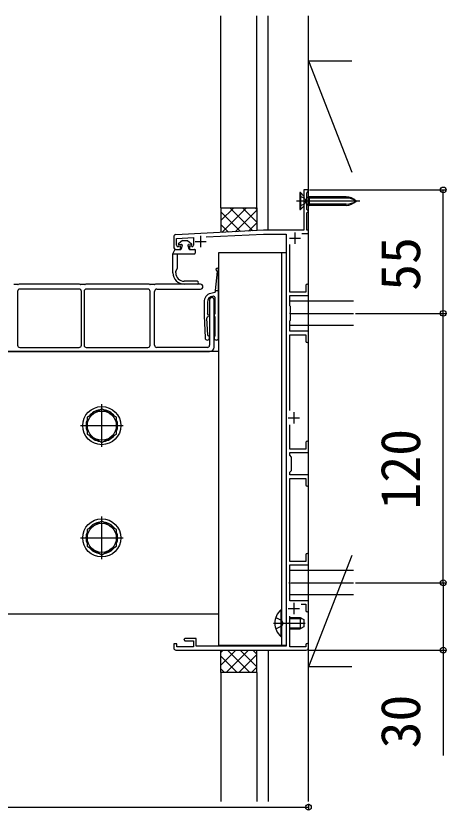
# Model space of a CAD drawing. Units: millimetres, scale not verified. Extents: x -1050 to 1050, y -1570 to 1561.
# Drawn here: x 105.3 to 296.8, y 203.2 to 557 of the extents above; entities that cross this region are included whole.
import ezdxf
from ezdxf.enums import TextEntityAlignment as Align

# ---------------------------------------------------------------- set-up
doc = ezdxf.new("R2010")
doc.units = ezdxf.units.MM
doc.header["$LTSCALE"] = 8
for name, color, linetype in [('0-3_YKK_11', 7, 'Continuous'), ('0-4_YKK_12', 2, 'Continuous'), ('0-5_YKK_13', 4, 'Continuous'), ('0-6_YKK_D', 6, 'Continuous'), ('0-8_YSS_K', 3, 'Continuous')]:
    doc.layers.add(name, color=color, linetype=linetype)
doc.styles.add('ＭＳ ゴシック', font='')
doc.styles.get('ＭＳ ゴシック').set_extended_font_data('MS Gothic')

msp = doc.modelspace()

# ---------------------------------------------------------------- linework, layer by layer
at = {"layer": '0-3_YKK_11'}
for p, q in [((229.503, 460.497), (229.503, 455.497)), ((175.503, 458.546), (175.503, 453.997)), ((185.003, 456.497), (190.003, 456.497)), ((187.503, 458.997), (187.503, 453.997)), ((227.003, 457.997), (232.003, 457.997)), ((229.003, 380.497), (229.003, 375.497)), ((226.503, 377.997), (231.503, 377.997)), ((229.003, 295.497), (229.003, 290.497)), ((226.503, 292.997), (231.503, 292.997)), ((235.503, 275.497), (235.503, 276.897)), ((176.503, 274.497), (234.503, 274.497))]:
    msp.add_line(p, q, dxfattribs=at)
for points in [[(232.562, 459.997), (235.503, 459.997), (235.503, 461.497), (234.703, 461.497), (234.703, 469.197), (235.003, 469.497), (235.503, 469.997), (235.003, 470.497), (234.703, 470.797), (234.703, 478.197), (235.003, 478.497), (235.503, 478.997), (235.003, 479.497), (233.503, 479.497), (233.503, 474.955), (233.623, 474.772), (233.623, 474.222), (233.503, 474.039), (233.503, 461.497), (215.503, 461.497), (176.453, 459.544)], [(189.888, 458.514), (215.546, 459.797), (225.503, 459.797), (225.503, 404.955), (225.623, 404.772), (225.623, 404.222), (225.503, 404.039), (225.503, 334.955), (225.623, 334.772), (225.623, 334.222), (225.503, 334.039), (225.503, 316.955), (225.623, 316.772), (225.623, 316.222), (225.503, 316.039), (225.503, 296.955), (225.623, 296.772), (225.623, 296.222), (225.503, 296.039), (225.503, 276.197), (185.503, 276.197), (185.503, 279.697), (180.503, 279.697), (180.003, 279.197), (180.503, 278.697), (184.303, 278.697), (184.303, 275.997), (176.903, 275.997), (176.903, 277.297), (175.503, 277.297), (175.503, 275.497)], [(176.803, 454.797), (176.803, 457.86), (184.303, 458.235), (184.303, 454.797)], [(176.503, 452.997), (178.503, 452.997), (178.503, 454.5), (177.575, 454.222)], [(183.555, 454.215), (182.503, 454.483), (182.503, 452.997), (185.203, 452.997)], [(234.303, 436.897), (234.303, 433.997), (227.203, 433.997), (227.203, 455.125)], [(235.503, 412.097), (235.503, 416.497), (227.203, 416.497), (227.203, 421.197), (227.503, 421.497), (227.503, 424.039), (227.383, 424.222), (227.383, 424.772), (227.503, 424.955), (227.503, 427.497), (227.203, 427.797), (227.203, 432.497), (235.503, 432.497), (235.503, 436.897)], [(227.203, 381.159), (227.203, 414.997), (234.303, 414.997), (234.303, 412.097)], [(234.303, 366.897), (234.303, 363.997), (227.203, 363.997), (227.203, 374.835)], [(235.503, 348.097), (235.503, 352.497), (227.203, 352.497), (227.203, 353.697), (228.003, 354.497), (228.003, 357.039), (227.883, 357.222), (227.883, 357.772), (228.003, 357.955), (228.003, 360.497), (227.203, 361.297), (227.203, 362.497), (235.503, 362.497), (235.503, 366.897)], [(234.303, 316.897), (234.303, 313.997), (227.203, 313.997), (227.203, 350.997), (234.303, 350.997), (234.303, 348.097)], [(235.503, 292.097), (235.503, 296.497), (227.203, 296.497), (227.203, 304.039), (227.083, 304.222), (227.083, 304.772), (227.203, 304.955), (227.203, 312.497), (235.503, 312.497), (235.503, 316.897)], [(232.276, 294.997), (234.303, 294.997), (234.303, 292.097)], [(234.303, 276.897), (234.303, 275.997), (227.203, 275.997), (227.203, 286.039), (227.083, 286.222), (227.083, 286.772), (227.203, 286.955), (227.203, 289.64)]]:
    msp.add_lwpolyline(points, dxfattribs=at)
for centre, radius, start, end in [((176.503, 458.546), 1, 92.86241, 180), ((176.503, 453.997), 1, 180.00001, 269.99999), ((177.403, 454.797), 0.6, 179.99999, 286.64594), ((183.703, 454.797), 0.6, 255.7557, 359.99999), ((234.903, 436.897), 0.6, 90.00001, 179.99999), ((234.903, 436.897), 0.6, 0.00001, 89.99999), ((234.903, 412.097), 0.6, 180.00001, 269.99999), ((234.903, 412.097), 0.6, 270.00001, 359.99999), ((234.903, 366.897), 0.6, 90.00001, 179.99999), ((234.903, 366.897), 0.6, 0.00001, 89.99999), ((234.903, 348.097), 0.6, 180.00001, 269.99999), ((234.903, 348.097), 0.6, 270.00001, 359.99999), ((234.903, 316.897), 0.6, 90.00001, 179.99999), ((234.903, 316.897), 0.6, 0.00001, 89.99999), ((234.903, 292.097), 0.6, 180.00001, 269.99999), ((234.903, 292.097), 0.6, 270.00001, 359.99999), ((234.903, 276.897), 0.6, 90.00001, 179.99999), ((234.903, 276.897), 0.6, 0.00001, 89.99999), ((176.503, 275.497), 1, 180.00001, 269.99999), ((234.503, 275.497), 1, 270.00001, 359.99999)]:
    msp.add_arc(centre, radius, start, end, dxfattribs=at)
at = {"layer": '0-4_YKK_12'}
for p, q in [((195.503, 407.495), (-269.497, 407.495)), ((195.503, 290.495), (-269.497, 290.495))]:
    msp.add_line(p, q, dxfattribs=at)
at = {"layer": '0-5_YKK_13'}
for p, q in [((233.503, 476.747), (231.953, 478.297)), ((231.953, 478.297), (231.953, 470.697)), ((258.302, 474.497), (230.193, 474.497)), ((233.919, 475.642), (231.703, 476.747)), ((233.919, 475.642), (234.528, 474.497)), ((233.919, 473.352), (234.528, 474.497)), ((234.703, 476.21), (235.741, 476.397)), ((235.741, 475.822), (234.703, 476.076)), ((252.322, 476.397), (235.741, 476.397)), ((235.741, 476.397), (235.741, 472.597)), ((252.322, 475.822), (235.741, 475.822)), ((233.919, 473.352), (231.703, 472.247)), ((231.703, 470.697), (231.953, 470.697)), ((233.503, 472.247), (231.953, 470.697)), ((235.741, 473.172), (234.703, 472.918)), ((234.703, 472.783), (235.741, 472.597)), ((252.322, 473.172), (235.741, 473.172)), ((252.322, 472.597), (235.741, 472.597)), ((179.403, 456.997), (177.637, 455.434)), ((179.403, 456.997), (177.637, 455.434)), ((179.403, 456.997), (181.703, 456.997)), ((181.703, 456.997), (183.469, 455.434)), ((175.12, 450.997), (175.986, 452.853)), ((176.212, 452.997), (178.612, 452.997)), ((178.958, 455.141), (177.834, 454.999)), ((179.285, 454.764), (178.853, 453.181)), ((181.821, 454.764), (182.253, 453.181)), ((182.148, 455.141), (183.272, 454.999)), ((182.494, 452.997), (184.803, 452.997)), ((175.12, 442.497), (175.12, 450.997)), ((177.12, 450.997), (177.12, 444.489)), ((182.293, 450.997), (184.803, 450.997)), ((185.053, 452.747), (185.053, 451.247)), ((195.503, 451.497), (195.503, 276.497)), ((225.503, 451.497), (195.503, 451.497)), ((223.503, 451.497), (223.503, 276.497)), ((225.503, 451.497), (225.503, 276.497)), ((176.42, 442.497), (176.42, 443.116)), ((176.461, 443.266), (177.08, 444.339)), ((194.876, 443.142), (194.003, 434.611)), ((195.503, 413.611), (195.503, 444.012)), ((185.964, 438.797), (180.12, 438.797)), ((106.18, 437.347), (104.326, 437.347)), ((106.683, 437.476), (106.323, 437.368)), ((133.43, 437.497), (106.826, 437.497)), ((133.403, 435.297), (107.003, 435.297)), ((133.933, 437.368), (133.573, 437.476)), ((135.93, 437.347), (134.076, 437.347)), ((136.433, 437.476), (136.073, 437.368)), ((164.43, 437.497), (136.576, 437.497)), ((164.003, 435.297), (136.603, 435.297)), ((164.933, 437.368), (164.573, 437.476)), ((166.93, 437.347), (165.076, 437.347)), ((167.433, 437.476), (167.073, 437.368)), ((187.403, 437.497), (167.576, 437.497)), ((168.003, 435.297), (187.403, 435.297)), ((185.964, 437.497), (180.12, 437.497)), ((106.003, 434.297), (106.003, 410.297)), ((134.403, 410.297), (134.403, 434.297)), ((135.603, 434.297), (135.603, 410.297)), ((165.003, 410.297), (165.003, 434.297)), ((167.003, 410.297), (167.003, 434.297)), ((193.781, 433.851), (191.968, 433.366)), ((192.356, 431.957), (192.744, 432.061)), ((194.003, 434.611), (195.503, 434.611)), ((194.003, 434.611), (194.003, 434.141)), ((189.003, 429.502), (189.003, 423.611)), ((190.503, 429.542), (190.503, 424.586)), ((191.503, 430.497), (191.503, 410.297)), ((193.503, 409.497), (193.503, 430.497)), ((194.003, 424.586), (194.003, 431.095)), ((189.003, 423.611), (189.504, 413.561)), ((190.643, 414.82), (190.264, 422.423)), ((194.003, 414.586), (194.003, 422.636)), ((227.503, 424.497), (255.503, 424.497)), ((-4.997, 407.497), (191.503, 407.497)), ((107.003, 409.297), (133.403, 409.297)), ((136.603, 409.297), (164.003, 409.297)), ((190.503, 409.297), (168.003, 409.297)), ((143.503, 364.995), (143.503, 383.995)), ((134.003, 374.495), (153.003, 374.495)), ((143.503, 314.995), (143.503, 333.995)), ((134.003, 324.495), (153.003, 324.495)), ((227.503, 304.497), (255.503, 304.497)), ((223.255, 292.397), (223.503, 292.397)), ((223.255, 292.397), (223.255, 280.597)), ((223.503, 280.597), (223.503, 292.397)), ((220.92, 288.997), (223.638, 287.642)), ((224.247, 286.497), (223.638, 287.642)), ((227.203, 288.997), (231.803, 288.997)), ((227.203, 288.564), (232.723, 288.564)), ((231.803, 288.997), (233.503, 288.197)), ((231.803, 288.997), (231.803, 283.997)), ((233.503, 288.197), (233.503, 284.797)), ((220.003, 286.497), (234.003, 286.497)), ((220.92, 283.997), (223.638, 285.352)), ((224.247, 286.497), (223.638, 285.352)), ((227.203, 284.43), (232.723, 284.43)), ((227.203, 283.997), (231.803, 283.997)), ((233.503, 284.797), (231.803, 283.997)), ((223.255, 280.597), (223.503, 280.597)), ((225.503, 276.497), (195.503, 276.497))]:
    msp.add_line(p, q, dxfattribs=at)
for points in [[(231.953, 478.297), (231.703, 478.297), (231.703, 470.697)], [(175.12, 450.997), (177.327, 450.997), (182.293, 450.997)], [(255.503, 429.897), (235.503, 429.897), (227.203, 429.897)], [(255.503, 419.097), (235.503, 419.097), (227.203, 419.097)], [(255.503, 309.897), (235.503, 309.897), (227.203, 309.897)], [(255.503, 299.097), (235.503, 299.097), (227.203, 299.097)]]:
    msp.add_lwpolyline(points, dxfattribs=at)
for points in [[(143.503, 382.001), (137.003, 378.248), (137.003, 370.743), (143.503, 366.99), (150.003, 370.743), (150.003, 378.248)], [(143.503, 332.001), (137.003, 328.248), (137.003, 320.743), (143.503, 316.99), (150.003, 320.743), (150.003, 328.248)]]:
    msp.add_lwpolyline(points, close=True, dxfattribs=at)
for centre, radius in [((143.503, 374.495), 8.5), ((143.503, 374.495), 6.5), ((143.503, 324.495), 8.5), ((143.503, 324.495), 6.5)]:
    msp.add_circle(centre, radius, dxfattribs=at)
for centre, radius, start, end in [((252.322, 470.397), 6, 43.10467, 90), ((252.322, 467.918), 7.904, 56.3423, 90), ((252.322, 478.597), 6, 270, 316.89533), ((252.322, 481.076), 7.904, 270, 303.6577), ((176.212, 452.747), 0.25, 90, 155), ((177.803, 455.247), 0.25, 131.51167, 277.19497), ((178.612, 453.247), 0.25, 270, 344.74763), ((178.996, 454.843), 0.3, 344.74763, 97.19497), ((182.111, 454.843), 0.3, 82.80503, 195.25237), ((182.494, 453.247), 0.25, 195.25237, 270), ((183.303, 455.247), 0.25, 262.80503, 48.48833), ((184.803, 452.747), 0.25, 0, 90), ((184.803, 451.247), 0.25, 270, 0), ((180.12, 442.497), 5, 180, 270), ((176.72, 443.116), 0.3, 150, 180), ((180.12, 442.497), 3.7, 180, 270), ((176.82, 444.489), 0.3, 330, 0), ((194.903, 444.012), 0.6, 0, 248.76355), ((194.577, 443.173), 0.3, 354.16057, 68.76355), ((185.964, 438.147), 0.65, 270, 90), ((107.003, 434.297), 1, 90, 180), ((106.18, 437.847), 0.5, 270, 286.69924), ((106.826, 436.997), 0.5, 90, 106.69924), ((133.403, 434.297), 1, 0, 90), ((133.43, 436.997), 0.5, 73.30076, 90), ((134.076, 437.847), 0.5, 253.30076, 270), ((136.603, 434.297), 1, 90, 180), ((135.93, 437.847), 0.5, 270, 286.69924), ((136.576, 436.997), 0.5, 90, 106.69924), ((164.003, 434.297), 1, 0, 90), ((164.43, 436.997), 0.5, 73.30076, 90), ((165.076, 437.847), 0.5, 253.30076, 270), ((166.93, 437.847), 0.5, 270, 286.69924), ((168.003, 434.297), 1, 90, 180), ((167.576, 436.997), 0.5, 90, 106.69924), ((187.403, 436.397), 1.1, 270, 90), ((193.003, 429.502), 4, 105.00061, 180), ((193.003, 429.542), 2.5, 104.9981, 180), ((193.003, 431.095), 1, 0, 105), ((193.703, 434.141), 0.3, 285.00061, 0), ((192.503, 430.497), 1, 0, 180), ((190.703, 424.586), 0.2, 180, 234.31467), ((193.803, 424.586), 0.2, 305.68533, 0), ((190.563, 422.438), 0.3, 115.53345, 182.85544), ((190.003, 423.611), 1, 295.53345, 54.31467), ((194.503, 423.611), 1, 125.68533, 234.31467), ((193.803, 422.636), 0.2, 0, 54.31467), ((190.503, 413.611), 1, 182.85544, 70.23557), ((190.943, 414.834), 0.3, 182.85544, 250.23557), ((194.503, 413.611), 1, 125.68533, 0), ((193.803, 414.586), 0.2, 305.68533, 0), ((107.003, 410.297), 1, 180, 270), ((133.403, 410.297), 1, 270, 0), ((136.603, 410.297), 1, 180, 270), ((164.003, 410.297), 1, 270, 0), ((168.003, 410.297), 1, 180, 270), ((190.503, 410.297), 1, 270, 0), ((191.503, 409.497), 2, 270, 0), ((143.503, 374.495), 7.05, 97.21814, 142.78186), ((143.503, 374.495), 7.05, 37.21814, 82.78186), ((143.503, 374.495), 7.05, 157.21814, 202.78186), ((143.503, 374.495), 7.05, 337.21814, 22.78186), ((143.503, 374.495), 7.05, 217.21814, 262.78186), ((143.503, 374.495), 7.05, 277.21814, 322.78186), ((143.503, 324.495), 7.05, 97.21814, 142.78186), ((143.503, 324.495), 7.05, 37.21814, 82.78186), ((143.503, 324.495), 7.05, 157.21814, 202.78186), ((143.503, 324.495), 7.05, 337.21814, 22.78186), ((143.503, 324.495), 7.05, 217.21814, 262.78186), ((143.503, 324.495), 7.05, 277.21814, 322.78186), ((228.203, 286.497), 7.7, 129.98312, 230.01688)]:
    msp.add_arc(centre, radius, start, end, dxfattribs=at)
at = {"layer": '0-6_YKK_D'}
for p, q in [((236.003, 479.497), (296.503, 479.497)), ((295.503, 424.497), (295.503, 479.497)), ((256.503, 424.497), (296.503, 424.497)), ((256.503, 424.497), (296.503, 424.497)), ((295.503, 304.497), (295.503, 424.497)), ((256.503, 304.497), (296.503, 304.497)), ((256.503, 304.497), (296.503, 304.497)), ((235.503, 274.497), (296.503, 274.497)), ((235.503, 205.997), (235.503, 203.495)), ((-329.497, 204.495), (235.503, 204.495))]:
    msp.add_line(p, q, dxfattribs=at)
msp.add_lwpolyline([(295.503, 304.497), (295.503, 274.497), (295.503, 227.488)], dxfattribs=at)
for centre in [(295.503, 479.497), (295.503, 424.497), (295.503, 424.497), (295.503, 304.497), (295.503, 304.497), (295.503, 274.497), (235.503, 204.495)]:
    msp.add_circle(centre, 1.275, dxfattribs=at)
at = {"layer": '0-8_YSS_K'}
for p, q in [((196.503, 471.497), (196.503, 556.997)), ((212.503, 471.497), (212.503, 556.997)), ((217.503, 461.497), (217.503, 556.997)), ((235.503, 206.997), (235.503, 556.997)), ((235.503, 536.997), (254.822, 536.997)), ((235.503, 536.997), (254.822, 487.321)), ((196.503, 471.497), (196.503, 460.547)), ((196.503, 471.438), (196.562, 471.497)), ((196.503, 465.782), (202.218, 471.497)), ((196.947, 460.569), (207.875, 471.497)), ((210.674, 461.255), (200.433, 471.497)), ((212.503, 465.083), (206.09, 471.497)), ((212.503, 470.74), (211.747, 471.497)), ((205.287, 460.986), (196.503, 469.77)), ((202.902, 460.867), (212.503, 470.468)), ((199.899, 460.717), (196.503, 464.113)), ((208.857, 461.165), (212.503, 464.811)), ((254.822, 316.673), (235.503, 266.997)), ((196.503, 273.449), (197.551, 274.497)), ((196.503, 267.792), (203.208, 274.497)), ((198.865, 264.497), (208.865, 274.497)), ((209.443, 264.497), (199.443, 274.497)), ((204.522, 264.497), (212.503, 272.478)), ((212.503, 267.094), (205.1, 274.497)), ((212.503, 272.75), (210.757, 274.497)), ((212.503, 264.497), (212.503, 274.497)), ((217.503, 274.497), (217.503, 206.997)), ((203.786, 264.497), (196.503, 271.78)), ((198.129, 264.497), (196.503, 266.123)), ((210.179, 264.497), (212.503, 266.821)), ((196.503, 264.497), (196.503, 206.997)), ((212.503, 264.497), (212.503, 206.997))]:
    msp.add_line(p, q, dxfattribs=at)
for points in [[(254.822, 266.997), (235.503, 266.997), (235.503, 536.997)], [(196.503, 471.497), (212.503, 471.497), (212.503, 461.347)], [(212.503, 264.497), (196.503, 264.497), (196.503, 274.497)]]:
    msp.add_lwpolyline(points, dxfattribs=at)

# ---------------------------------------------------------------- texts
at = {"layer": '0-6_YKK_D', "style": 'ＭＳ ゴシック'}
for s, p in [('55', (290.503, 434.542)), ('120', (290.503, 337.088)), ('30', (290.503, 230.715))]:
    msp.add_text(s, height=17.6, rotation=90, dxfattribs=at).set_placement(p, align=Align.BOTTOM_LEFT)

doc.saveas('drawing.dxf')
